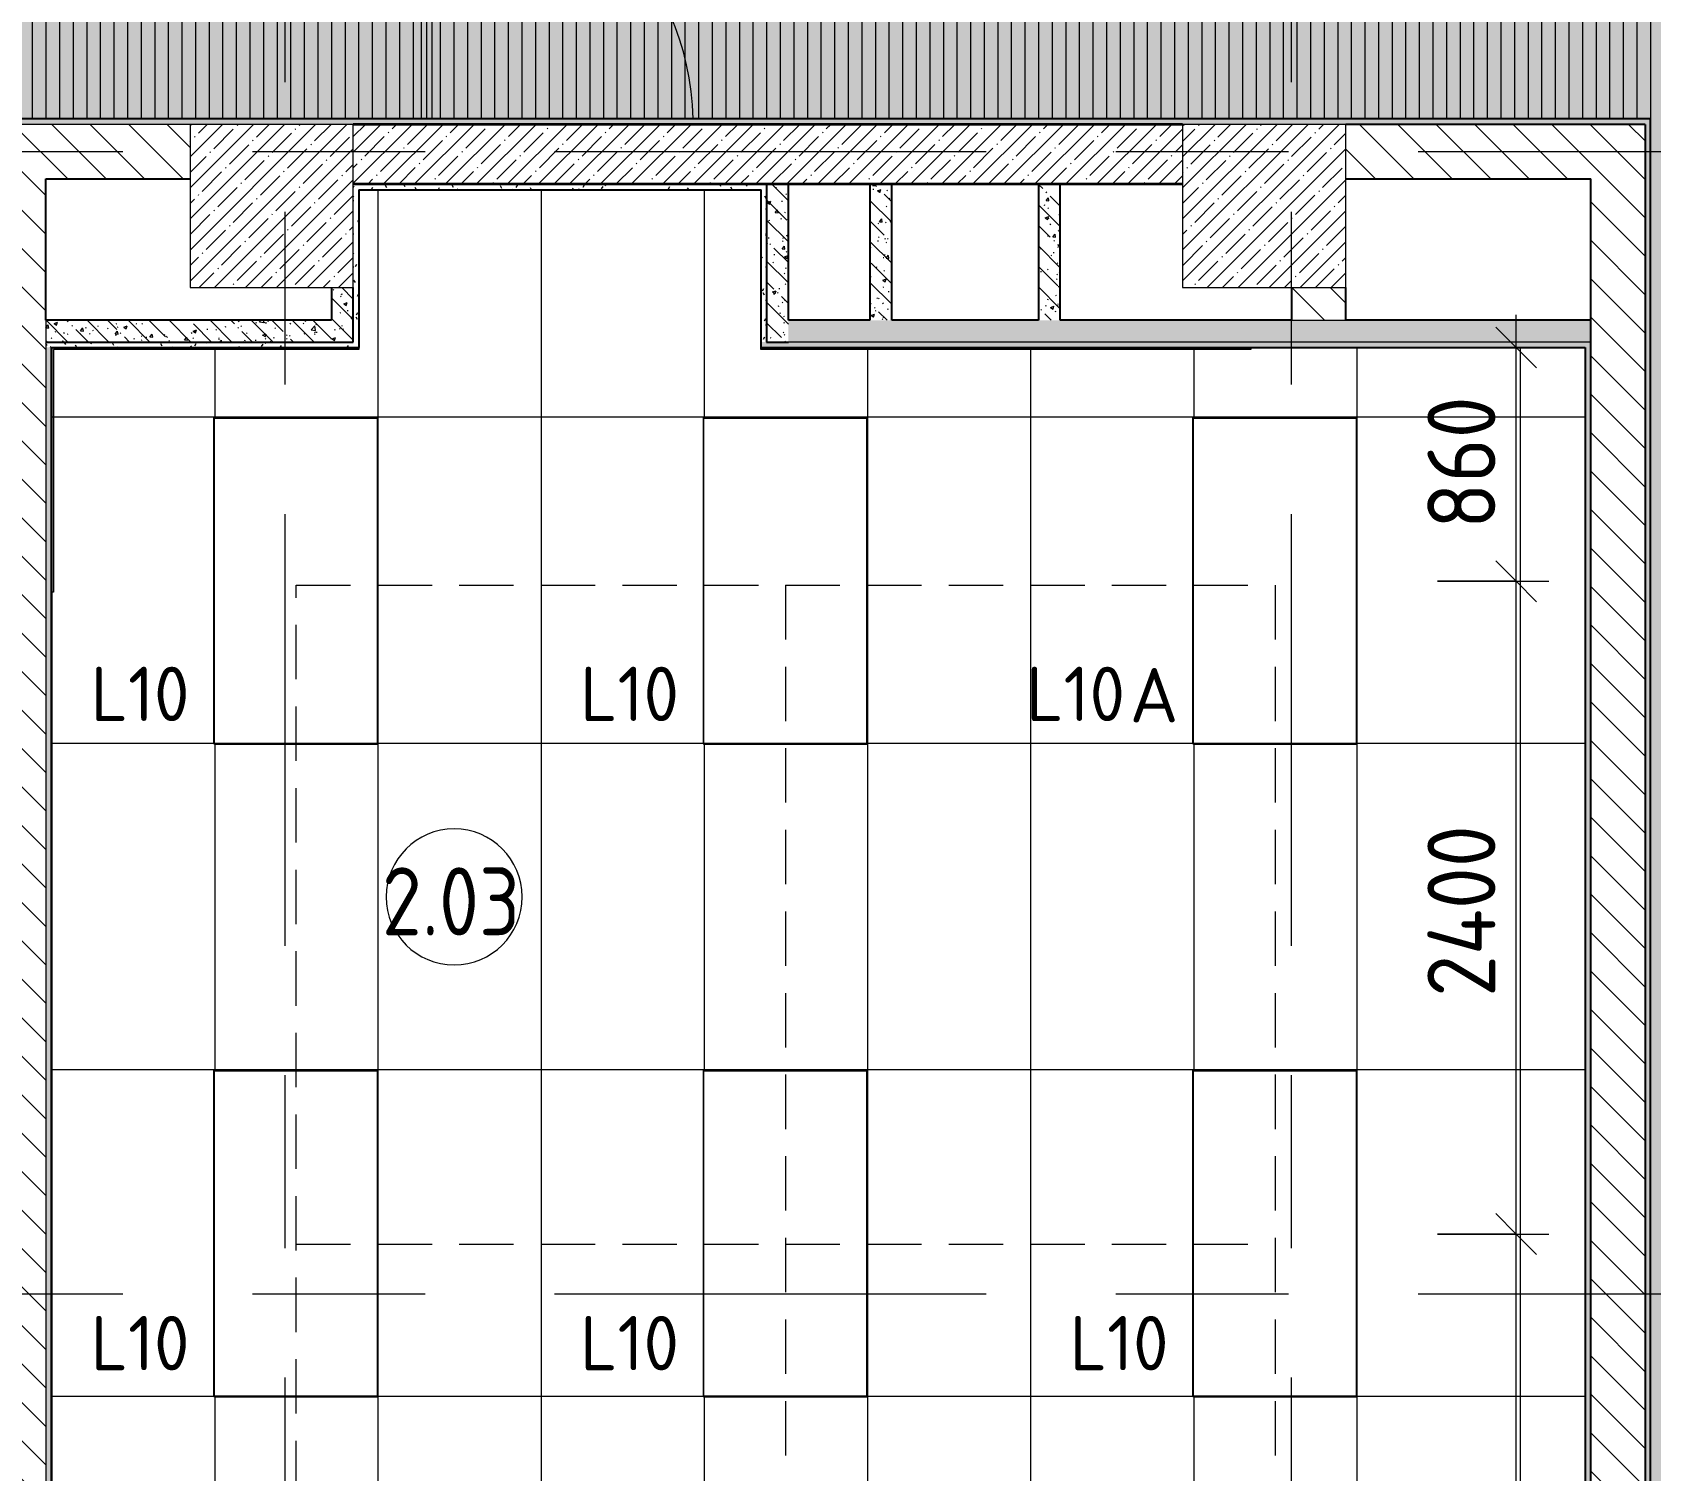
# Model space of a CAD drawing. Header units: millimetres. Extents: x -2911 to 185522, y -8553 to 29000.
# Drawn here: x 24980 to 30930, y 2950 to 8239 of the extents above; entities that cross this region are included whole.
import ezdxf

# ---------------------------------------------------------------- set-up
doc = ezdxf.new("R2010")
doc.units = ezdxf.units.MM
doc.linetypes.add('ADSK_Штрих_ш2 п1', pattern=[300, 200, -100])
doc.linetypes.add('Осевая', pattern=[3175, 635, -476.25, 1587.5, -476.25])
for name, color, linetype, lineweight in [('A-ANNO-DIMS', 7, 'Continuous', 9), ('A-ANNO-DIMS-100', 7, 'Continuous', 9), ('A-AREA-IDEN', 7, 'Continuous', 9), ('A-CLNG-PATT', 7, 'Continuous', 9), ('A-DETL-1', 7, 'ADSK_Штрих_ш2 п1', 9), ('A-DOOR', 7, 'Continuous', 9), ('A-DOOR-1', 7, 'Continuous', 13), ('A-WALL', 7, 'Continuous', 9), ('E-LITE-EQPM-IDEN', 7, 'Continuous', 9), ('I-WALL', 7, 'Continuous', 9), ('S-COLS', 7, 'Continuous', 9), ('Оси-2', 7, 'Осевая', 9)]:
    doc.layers.add(name, color=color, linetype=linetype, lineweight=lineweight)
for name, color, linetype, lineweight, true_color in [('A-ANNO-NOTE', 1, 'Continuous', 9, 0xff0000), ('A-CLNG-1', 7, 'Continuous', 9, 0xc0c0c0), ('A-WALL-1', 7, 'Continuous', 25, 0x3c3c3c), ('A-WALL-3', 7, 'Continuous', 35, 0x3c3c3c), ('A-WALL-FNSH-2', 7, 'Continuous', 13, 0x3c3c3c), ('G-ANNO-TEXT-1', 1, 'Continuous', 9, 0xff0000)]:
    doc.layers.add(name, color=color, linetype=linetype, lineweight=lineweight, true_color=true_color)
doc.layers.add('A-CLNG-PATT-1', color=7, linetype='Continuous', lineweight=9, transparency=1)
doc.styles.add('GOST Common', font='GOST_Common.ttf', dxfattribs={"height": 200})
doc.styles.add('GOST Common_1', font='GOST_Common.ttf', dxfattribs={"width": 0.9, "height": 250})
doc.styles.add('ISOCPEUR', font='isocpeur.ttf', dxfattribs={"width": 0.9, "height": 250})
doc.styles.add('ISOCPEUR_1', font='isocpeur.ttf', dxfattribs={"height": 200})
doc.dimstyles.new('ISO-2_5_0_9К_БОЛЬШОЙ', dxfattribs={"dimscale": 304.8, "dimtxt": 248.995294, "dimasz": 0.492126, "dimexe": 0.393701, "dimexo": 0.984252, "dimgap": 0, "dimtad": 1, "dimdec": 0, "dimrnd": 10, "dimzin": 0, "dimdsep": 46, "dimtxsty": 'ISOCPEUR', "dimblk1": 'OBLIQUE', "dimblk2": 'OBLIQUE', "dimsah": 1, "dimcen": 0.09, "dimdle": 0.393701, "dimazin": 0, "dimtfac": 1, "dimtdec": 4, "dimtix": 1, "dimtmove": 0, "dimatfit": 3, "dimfxl": 1, "dimtvp": 1, "dimtolj": 1, "dimtzin": 0, "dimarcsym": 2})
pattern_1 = [(135, (0, 0), (-70.71068, -70.71068), [])]
pattern_2 = [(135, (0, 0), (-75.43415, -75.43415), [106.68, -17.78, 3.556, -17.78]), (135, (0, 75.39), (-75.43415, -75.43415), []), (50, (0, 0), (127.5292, -11.15758), [13.335, -146.685]), (355, (0, 0), (-24.66966, 133.74), [10.668, -117.348]), (100.451, (10.63, -0.93), (102.85973, 122.5818), [11.333, -124.663]), (46.184, (0, 35.56), (189.75516, -29.4304), [20.002, -220.027]), (96.636, (15.81, 33.1), (166.1822, 173.1996), [17, -186.995]), (351.184, (0, 35.56), (166.1839, 173.1976), [16.002, -176.022]), (21, (17.78, 26.67), (106.13027, -71.58603), [13.335, -146.685]), (326, (17.78, 26.67), (43.2619, 128.93175), [10.668, -117.348]), (71.451, (26.62, 20.7), (149.39198, 57.34505), [11.333, -124.663]), (37.5, (0, 0), (2.16223, 59.18836), [3.353, -112.573, 3.353, -115.773, -117.792]), (37.5, (0, 0), (2.16223, 59.18836), [-235.052, 3.353, -114.44]), (7.5, (0, 0), (46.77386, 70.12615), [3.353, -64.567, 3.353, -109.906, -44.894]), (7.5, (0, 0), (46.77386, 70.12615), [-181.178, 3.353, -41.542]), (327.5, (-39.65, 0), (94.91367, -4.01009), [3.353, -41.097, 3.353, -135.331, -184.023]), (327.5, (-39.65, 0), (94.91367, -4.01009), [-183.134, 3.353, -180.67]), (317.5, (-57.43, 0), (103.69057, 17.79882), [3.353, -54.432, 3.353, -88.748, -130.683]), (317.5, (-57.43, 0), (103.69057, 17.79882), [-149.885, 3.353, -127.33])]
pattern_3 = [(0, (0, 0), (121.92, 30.48), [10.058, -81.382, 10.058, -81.382, -487.68]), (0, (0, 0), (121.92, 30.48), [-182.88, 10.058, -172.822, 10.058, -81.382, -213.36]), (0, (0, 0), (121.92, 30.48), [-457.2, 10.058, -50.902, 10.058, -142.342]), (120, (45.72, 15.24), (-87.356454, 90.345817), [10.058, -81.382, 10.058, -81.382, -487.68]), (120, (45.72, 15.24), (-87.356454, 90.345817), [-182.88, 10.058, -172.822, 10.058, -81.382, -213.36]), (120, (45.72, 15.24), (-87.356454, 90.345817), [-457.2, 10.058, -50.902, 10.058, -142.342]), (240, (60.96, 76.2), (-34.563546, -120.825817), [10.058, -81.382, 10.058, -81.382, -487.68]), (240, (60.96, 76.2), (-34.563546, -120.825817), [-182.88, 10.058, -172.822, 10.058, -81.382, -213.36]), (240, (60.96, 76.2), (-34.563546, -120.825817), [-457.2, 10.058, -50.902, 10.058, -142.342])]

# ---------------------------------------------------------------- blocks, each defined once
blk = doc.blocks.new('BSC_Колонна _Прямоугольная - 600х600-23286269-План расстановки осветительного оборудования 2 этажа в осях 1-12')
at = {"layer": 'S-COLS'}
h = blk.add_hatch(dxfattribs=at)
h.set_pattern_fill('FP_1', color=256, style=0, pattern_type=2)
h.set_pattern_definition([(45, (-29509.74, -7600), (-57.02463, 57.02463), []), (45, (-29452.72, -7600), (-57.02463, 57.02463), [100.806, -20.161, 3.353, -16.808])])
h.paths.add_polyline_path([(-300, -300), (300, -300), (300, 300), (-300, 300)])
for p, q in [((300, 300), (-300, 300)), ((-300, 300), (-300, -300)), ((300, -300), (300, 300)), ((-300, -300), (300, -300))]:
    blk.add_line(p, q, dxfattribs=at)
blk = doc.blocks.new('BSC_Колонна _Прямоугольная - 600х600-V5-План расстановки осветительного оборудования 2 этажа в осях 1-12')
at = {"layer": 'S-COLS'}
h = blk.add_hatch(dxfattribs=at)
h.set_pattern_fill('FP_8', color=256, style=0, pattern_type=2)
h.set_pattern_definition([(45, (-25860, -7600), (-57.02463, 57.02463), []), (45, (-25802.975, -7600), (-57.02463, 57.02463), [100.806, -20.161, 3.353, -16.808])])
h.paths.add_polyline_path([(-300, -300), (300, -300), (300, 300), (-300, 300), (-300, -88.7)])
for p, q in [((300, 300), (-300, 300)), ((-300, 300), (-300, -300)), ((300, -300), (300, 300)), ((-300, -300), (300, -300))]:
    blk.add_line(p, q, dxfattribs=at)
blk = doc.blocks.new('110_Дверь_СКБ_1Ст_Внутренняя1 - Д-4к_п__1100x2100h_Артистические EI30-23985503-План расстановки осветительного оборудования 2 этажа в осях 1-12')
at = {"layer": 'A-DOOR'}
blk.add_arc((-487.5, 110), 1000, 1.20665, 90, dxfattribs=at)
at = {"layer": 'A-DOOR-1'}
for p, q in [((-487.5, 1110), (-487.5, 131)), ((-447.5, 1110), (-487.5, 1110)), ((-447.5, 131), (-447.5, 1110))]:
    blk.add_line(p, q, dxfattribs=at)
blk = doc.blocks.new('Марка_Помещения - Номер-25198446-План расстановки осветительного оборудования 2 этажа в осях 1-12')
at = {"layer": 'A-AREA-IDEN'}
for start, end in [(360, 180), (180, 360)]:
    blk.add_arc((0, 0), 2.5, start, end, dxfattribs=at)
blk = doc.blocks.new('DIMBLOCK71-План расстановки осветительного оборудования 2 этажа в осях 1-12')
at = {"layer": 'A-ANNO-DIMS-100', "lineweight": 20}
for p, q in [((30436.4, 3820.2), (30361.4, 3895.2)), ((30436.4, 3820.2), (30511.4, 3745.2)), ((30436.4, 1420.2), (30361.4, 1495.2)), ((30436.4, 1420.2), (30511.4, 1345.2))]:
    blk.add_line(p, q, dxfattribs=at)
at = {"layer": 'A-ANNO-DIMS-100'}
for p, q in [((30147.1, 3820.2), (30556.4, 3820.2)), ((30436.4, 3820.2), (30147.1, 3820.2)), ((30436.4, 1300.2), (30436.4, 3820.2)), ((30147.1, 1420.2), (30556.4, 1420.2)), ((30436.4, 1420.2), (30147.1, 1420.2))]:
    blk.add_line(p, q, dxfattribs=at)
at = {"layer": 'A-ANNO-DIMS-100', "color": 0, "insert": (30109.8, 2292.2), "char_height": 250, "width": 787.208, "attachment_point": 1, "rotation": 90, "line_spacing_factor": 1.149209, "style": 'ISOCPEUR'}
blk.add_mtext('2400', dxfattribs=at)
blk = doc.blocks.new('_Oblique')
at = {"color": 0, "linetype": 'ByBlock', "lineweight": -2}
blk.add_line((-0.5, -0.5), (0.5, 0.5), dxfattribs=at)
blk = doc.blocks.new('DIMBLOCK72-План расстановки осветительного оборудования 2 этажа в осях 1-12')
at = {"layer": 'A-ANNO-DIMS-100', "lineweight": 20}
for p, q in [((30436.4, 6220.2), (30361.4, 6295.2)), ((30436.4, 6220.2), (30511.4, 6145.2)), ((30436.4, 3820.2), (30361.4, 3895.2)), ((30436.4, 3820.2), (30511.4, 3745.2))]:
    blk.add_line(p, q, dxfattribs=at)
at = {"layer": 'A-ANNO-DIMS-100'}
for p, q in [((30147.1, 6220.2), (30556.4, 6220.2)), ((30436.4, 6220.2), (30147.1, 6220.2)), ((30436.4, 3820.2), (30436.4, 6220.2)), ((30147.1, 3820.2), (30556.4, 3820.2)), ((30436.4, 3820.2), (30147.1, 3820.2))]:
    blk.add_line(p, q, dxfattribs=at)
at = {"layer": 'A-ANNO-DIMS-100', "color": 0, "insert": (30109.8, 4692.2), "char_height": 250, "width": 787.208, "attachment_point": 1, "rotation": 90, "line_spacing_factor": 1.149209, "style": 'ISOCPEUR'}
blk.add_mtext('2400', dxfattribs=at)
blk = doc.blocks.new('DIMBLOCK73-План расстановки осветительного оборудования 2 этажа в осях 1-12')
at = {"layer": 'A-ANNO-DIMS-100', "lineweight": 20}
for p, q in [((30436.4, 7080), (30361.4, 7155)), ((30436.4, 7080), (30511.4, 7005)), ((30436.4, 6220.2), (30361.4, 6295.2)), ((30436.4, 6220.2), (30511.4, 6145.2))]:
    blk.add_line(p, q, dxfattribs=at)
at = {"layer": 'A-ANNO-DIMS-100'}
for p, q in [((30436.4, 6220.2), (30436.4, 7200)), ((30630.3, 7080), (30316.4, 7080)), ((30436.4, 7080), (30630.3, 7080)), ((30147.1, 6220.2), (30556.4, 6220.2)), ((30436.4, 6220.2), (30147.1, 6220.2))]:
    blk.add_line(p, q, dxfattribs=at)
at = {"layer": 'A-ANNO-DIMS-100', "color": 0, "insert": (30109.8, 6413.1), "char_height": 250, "width": 568.858, "attachment_point": 1, "rotation": 90, "line_spacing_factor": 1.149209, "style": 'ISOCPEUR'}
blk.add_mtext('860', dxfattribs=at)

msp = doc.modelspace()

# ---------------------------------------------------------------- hatches: boundary and pattern name
at = {"layer": 'A-CLNG-PATT'}
h = msp.add_hatch(dxfattribs=at)
h.set_pattern_fill('FP_58', color=256, style=0, pattern_type=2)
h.set_pattern_definition([(90, (29280.914, 12844.014), (-50, 3e-15), [])])
h.paths.add_polyline_path([(32616.9604, 141), (32989, 141), (32989, 521), (33631, 521), (33631, 141), (35468.9999, 141), (35468.9999, 521), (35911, 521), (35911, 141), (37969, 141), (37969, 421), (38249, 421), (38249, 5249), (37189, 5249), (37189, 7921), (38282.6518, 7921), (38282.6518, 10679), (37969, 10679), (37969, 11221), (38249, 11221), (38249, 11476.6868), (37982.6518, 11609.8609), (38249, 11743.0349), (38249, 14980), (34231, 14980), (34231, 13759), (20231, 13759), (20231, 10880), (20250, 10880), (20250, 10830), (20231, 10830), (20231, 10325.4487), (20250, 10325.4487), (20250, 10275.4487), (20231, 10275.4487), (20231, 8530.4487), (20250, 8530.4487), (20250, 8480.4487), (20231, 8480.4487), (20231, 7970), (20250, 7970), (20250, 7921), (30931, 7921), (30931, 141), (31398.5058, 141)])
h.paths.add_polyline_path([(33310, 7089.7359), (33226.1877, 7096.9759), (33150.0237, 7115.6611), (33073.8809, 7148.087), (33009.127, 7187.9967), (32945.2477, 7243.8033), (32894.6919, 7304.1471), (32854.6505, 7370.0371), (32823.2771, 7448.288), (32805.7178, 7523.9932), (32799.8721, 7601.7302), (32807.0058, 7683.9369), (32825.6611, 7759.9763), (32856.2424, 7833.109), (32897.9967, 7900.8729), (32949.8959, 7961.4151), (33015.5872, 8016.1906), (33082.3363, 8056.3019), (33157.5776, 8086.5523), (33233.6186, 8104.2527), (33311.6493, 8110.1343), (33393.9369, 8102.9942), (33469.9763, 8084.3389), (33546.938, 8051.4112), (33613.0668, 8010.1295), (33673.8306, 7957.2759), (33726.4522, 7893.9858), (33766.4545, 7827.2951), (33795.9293, 7755.0173), (33814.0506, 7678.9492), (33819.764, 7593.6469), (33812.9942, 7516.0631), (33794.3389, 7440.0237), (33763.7576, 7366.891), (33722.0033, 7299.1271), (33665.4435, 7234.6044), (33606.1431, 7184.8698), (33539.5706, 7144.488), (33467.3606, 7114.6333), (33388.5945, 7095.9215), (33310.4989, 7089.7752)])
h.paths.add_polyline_path([(33310, 7090.7359), (33391.2865, 7097.3948), (33467.6802, 7115.7891), (33546.5422, 7149.5155), (33612.5865, 7190.7713), (33671.7382, 7241.8093), (33723.3428, 7302.848), (33766.4109, 7375.2046), (33795.5651, 7447.7364), (33813.2833, 7524.0073), (33819.0953, 7602.1442), (33812.8592, 7680.2285), (33794.2109, 7757.6803), (33763.4794, 7831.655), (33721.1108, 7900.3829), (33664.5016, 7964.889), (33609.2773, 8012.0394), (33535.1234, 8056.275), (33463.2844, 8085.3201), (33387.0522, 8103.1999), (33308.9279, 8109.1797), (33226.1877, 8101.9989), (33152.3197, 8084.2109), (33078.3449, 8053.4794), (33010.0743, 8011.5013), (32949.1888, 7959.2762), (32894.4471, 7893.5456), (32854.1989, 7826.2677), (32824.71, 7753.4098), (32806.8834, 7678.1113), (32800.7359, 7600), (32807.6487, 7517.6558), (32826.078, 7441.6221), (32856.5206, 7368.345), (32898.4987, 7300.0743), (32950.7238, 7239.1888), (33013.3968, 7186.3209), (33082.8639, 7144.5586), (33158.7579, 7114.1896), (33235.0671, 7096.6333), (33309.5497, 7090.7714)])
h.paths.add_polyline_path([(33310, 7100), (33226.1877, 7107.4991), (33152.3197, 7125.7855), (33077.1115, 7158.1081), (33010.6621, 7200.1422), (32953.6695, 7249.6982), (32902.0441, 7311.733), (32863.2836, 7375.9336), (32834.4717, 7445.4915), (32816.139, 7521.9957), (32810, 7600), (32816.5037, 7679.6665), (32835.6575, 7757.3713), (32867.074, 7831.2011), (32910.1422, 7899.3379), (32956.4466, 7953.5534), (33016.1074, 8004.5085), (33083.0047, 8045.5033), (33155.4915, 8075.5283), (33231.7827, 8093.8442), (33310.0146, 8099.9989), (33389.8229, 8093.4587), (33467.6802, 8074.2145), (33541.655, 8042.6477), (33609.3379, 7999.8578), (33664.5016, 7952.4432), (33714.5085, 7893.8926), (33757.7724, 7821.5169), (33785.5282, 7754.5085), (33803.8441, 7678.2172), (33809.9954, 7599.9416), (33803.4962, 7520.3336), (33783.8679, 7441.483), (33752.9259, 7368.799), (33709.8578, 7300.6621), (33663.5534, 7246.4466), (33603.8926, 7195.4915), (33530.8014, 7151.9312), (33458.2181, 7122.9616), (33388.2172, 7106.1558), (33310.1314, 7100.0103)])
h = msp.add_hatch(dxfattribs=at)
h.set_pattern_fill('FP_52', color=256, style=0, pattern_type=2)
h.set_pattern_definition([(270, (25051, 3224), (600, 4e-14), []), (0, (25051, 3224), (0, 1200), [])])
h.paths.add_polyline_path([(30689, 521), (30690, 521), (30690, 7080), (27660.0001, 7080), (27659.0001, 7660), (26180, 7659), (26180, 7080), (25050, 7080), (25050, 521), (30180.0512, 521)])
h.paths.add_polyline_path([(29847.309, 824.0947), (29247.309, 824.0947), (29247.309, 2024.0947), (29847.309, 2024.0947)])
h.paths.add_polyline_path([(27447.309, 824.0947), (27447.309, 2024.0947), (28047.309, 2024.0947), (28047.309, 824.0947)])
h.paths.add_polyline_path([(26247.309, 824.0947), (25647.309, 824.0947), (25647.309, 2024.0947), (26247.309, 2024.0947), (26247.309, 1232.6234)])
h.paths.add_polyline_path([(29847.309, 3224.0947), (29247.309, 3224.0947), (29247.309, 4424.0947), (29847.309, 4424.0947), (29847.309, 4371.9668)])
h.paths.add_polyline_path([(27447.309, 3224.0947), (27447.309, 4424.0947), (28047.309, 4424.0947), (28047.309, 3224.0947)])
h.paths.add_polyline_path([(26247.309, 3224.0947), (25647.309, 3224.0947), (25647.309, 4424.0947), (26247.309, 4424.0947), (26247.309, 4371.9668)])
h.paths.add_polyline_path([(29847.309, 5624.0947), (29247.309, 5624.0947), (29247.309, 6824.0947), (29847.309, 6824.0947), (29847.309, 6464.8623)])
h.paths.add_polyline_path([(27447.309, 5624.0947), (27447.309, 6824.0947), (28047.309, 6824.0947), (28047.309, 5624.0947)])
h.paths.add_polyline_path([(25647.309, 5624.0947), (25647.309, 6824.0947), (26247.309, 6824.0947), (26247.309, 5624.0947)])
at = {"layer": 'A-CLNG-PATT-1'}
h = msp.add_hatch(color=256, dxfattribs=at)
h.paths.add_polyline_path([(32989, 141), (32989, 521), (33631, 521), (33631, 141), (35468.9999, 141), (35468.9999, 521), (35911, 521), (35911, 141), (37969, 141), (37969, 421), (38249, 421), (38249, 5249), (37189, 5249), (37189, 7921), (38282.6518, 7921), (38282.6518, 10679), (37969, 10679), (37969, 11221), (38249, 11221), (38249, 11476.6868), (37982.6518, 11609.8609), (38249, 11743.0349), (38249, 14980), (34231, 14980), (34231, 13759), (20231, 13759), (20231, 10880), (20250, 10880), (20250, 10830), (20231, 10830), (20231, 10325.4487), (20250, 10325.4487), (20250, 10275.4487), (20231, 10275.4487), (20231, 8530.4487), (20250, 8530.4487), (20250, 8480.4487), (20231, 8480.4487), (20231, 7970), (20250, 7970), (20250, 7921), (30931, 7921), (30931, 141), (32616.9604, 141)])
h.paths.add_polyline_path([(33310, 7089.7359), (33226.1877, 7096.9759), (33150.0237, 7115.6611), (33073.8809, 7148.087), (33009.127, 7187.9967), (32945.2477, 7243.8033), (32893.4906, 7306.1074), (32853.4212, 7373.0048), (32823.2771, 7448.288), (32805.7178, 7523.9932), (32799.8721, 7601.7302), (32807.0058, 7683.9369), (32825.6611, 7759.9763), (32856.2424, 7833.109), (32897.9967, 7900.8729), (32949.8959, 7961.4151), (33016.1074, 8016.5094), (33083.0047, 8056.5788), (33157.5776, 8086.5523), (33233.6186, 8104.2527), (33311.6493, 8110.1343), (33393.9369, 8102.9942), (33469.9763, 8084.3389), (33546.938, 8051.4112), (33613.0668, 8010.1295), (33673.8306, 7957.2759), (33726.5094, 7893.8926), (33766.5787, 7826.9953), (33796.0514, 7754.5085), (33814.1082, 7678.2172), (33819.764, 7593.6469), (33812.9942, 7516.0631), (33794.3389, 7440.0237), (33763.7576, 7366.891), (33722.0033, 7299.1271), (33665.4435, 7234.6044), (33603.8926, 7183.4906), (33536.9952, 7143.4212), (33464.5085, 7113.9486), (33388.2172, 7095.8918), (33310.4989, 7089.7752)])
h.paths.add_polyline_path([(33310, 7090.7359), (33391.2865, 7097.3948), (33467.6802, 7115.7891), (33546.5422, 7149.5155), (33612.5865, 7190.7713), (33671.7382, 7241.8093), (33725.3401, 7306.1074), (33766.4109, 7375.2046), (33795.5651, 7447.7364), (33813.2833, 7524.0073), (33819.0953, 7602.1442), (33812.9566, 7679.8229), (33794.2109, 7757.6803), (33763.4794, 7831.655), (33721.1108, 7900.3829), (33664.5016, 7964.889), (33603.8926, 8015.3402), (33535.1234, 8056.275), (33463.2844, 8085.3201), (33387.0522, 8103.1999), (33308.9279, 8109.1797), (33226.1877, 8101.9989), (33152.3197, 8084.2109), (33078.3449, 8053.4794), (33010.0743, 8011.5013), (32949.1888, 7959.2762), (32894.4471, 7893.5456), (32854.1989, 7826.2677), (32823.944, 7750.2191), (32806.8834, 7678.1113), (32801.065, 7595.8188), (32807.0434, 7520.1771), (32826.078, 7441.6221), (32856.5206, 7368.345), (32898.4987, 7300.0743), (32950.7238, 7239.1888), (33016.1074, 7184.6598), (33083.0047, 7144.5003), (33158.7579, 7114.1896), (33235.0671, 7096.6333), (33309.5497, 7090.7714)])
h.paths.add_polyline_path([(33310, 7100), (33226.1877, 7107.4991), (33152.3197, 7125.7855), (33077.1115, 7158.1081), (33010.6621, 7200.1422), (32953.6695, 7249.6982), (32902.0441, 7311.733), (32863.2836, 7375.9336), (32834.4717, 7445.4915), (32816.139, 7521.9957), (32810, 7600), (32816.5037, 7679.6665), (32835.6575, 7757.3713), (32867.074, 7831.2011), (32910.1422, 7899.3379), (32956.4466, 7953.5534), (33016.1074, 8004.5085), (33083.0047, 8045.5033), (33155.4915, 8075.5283), (33231.7827, 8093.8442), (33310.0146, 8099.9989), (33389.8229, 8093.4587), (33467.6802, 8074.2145), (33541.655, 8042.6477), (33609.3379, 7999.8578), (33664.5016, 7952.4432), (33714.5085, 7893.8926), (33757.7724, 7821.5169), (33785.5282, 7754.5085), (33803.8441, 7678.2172), (33809.9954, 7599.9416), (33803.4962, 7520.3336), (33783.8679, 7441.483), (33752.9259, 7368.799), (33709.8578, 7300.6621), (33663.5534, 7246.4466), (33603.8926, 7195.4915), (33530.8014, 7151.9312), (33458.2181, 7122.9616), (33388.2172, 7106.1558), (33310.1314, 7100.0103)])
at = {"layer": 'I-WALL'}
h = msp.add_hatch(dxfattribs=at)
h.set_pattern_fill('FP_48', color=256, style=0, pattern_type=2)
h.set_pattern_definition(pattern_3)
h.paths.add_polyline_path([(30910, 7900), (30930, 7900), (30930, 7920), (20210, 7920), (20210, 7900), (30789.2785, 7900)])
h = msp.add_hatch(dxfattribs=at)
h.set_pattern_fill('FP_11', color=256, style=0, pattern_type=2)
h.set_pattern_definition(pattern_1)
h.paths.add_polyline_path([(24810, 7700), (25560, 7700), (25560, 7900), (22510, 7900), (22510, 7700), (24087.778, 7700)])
h = msp.add_hatch(dxfattribs=at)
h.set_pattern_fill('FP_13', color=256, style=0, pattern_type=2)
h.set_pattern_definition([(45, (0, 0), (-57.02463, 57.02463), []), (45, (57.025, 0), (-57.02463, 57.02463), [100.806, -20.161, 3.353, -16.808])])
h.paths.add_polyline_path([(29209.7435, 7680), (29209.7435, 7900), (26160, 7900), (26160, 7680), (28961.5965, 7680)])
h = msp.add_hatch(dxfattribs=at)
h.set_pattern_fill('FP_11', color=256, style=0, pattern_type=2)
h.set_pattern_definition(pattern_1)
h.paths.add_polyline_path([(30180.0512, 7700), (30910, 7700), (30910, 7900), (29809.7435, 7900), (29809.7435, 7700)])
h = msp.add_hatch(dxfattribs=at)
h.set_pattern_fill('FP_48', color=256, style=0, pattern_type=2)
h.set_pattern_definition(pattern_3)
h.paths.add_polyline_path([(30930, 120), (30930, 7900), (30910, 7900), (30910, 120)])
h = msp.add_hatch(dxfattribs=at)
h.set_pattern_fill('FP_11', color=256, style=0, pattern_type=2)
h.set_pattern_definition(pattern_1)
h.paths.add_polyline_path([(24830, 120), (25030, 120), (25030, 7700), (24830, 7700), (24830, 140)])
h = msp.add_hatch(dxfattribs=at)
h.set_pattern_fill('FP_48', color=256, style=0, pattern_type=2)
h.set_pattern_definition(pattern_3)
h.paths.add_polyline_path([(26180, 7080), (26180, 7680), (26160, 7680), (26160, 7080)])
h = msp.add_hatch(dxfattribs=at)
h.set_pattern_fill('FP_48', color=256, style=0, pattern_type=2)
h.set_pattern_definition(pattern_3)
h.paths.add_polyline_path([(27659.0001, 7660), (27660.0001, 7660), (27660.0001, 7680), (26180, 7680), (26180, 7660), (26524.6873, 7660)])
h = msp.add_hatch(dxfattribs=at)
h.set_pattern_fill('FP_48', color=256, style=0, pattern_type=2)
h.set_pattern_definition(pattern_3)
h.paths.add_polyline_path([(27660.0001, 7100), (27680.0001, 7100), (27680.0001, 7680), (27660.0001, 7680), (27660.0001, 7511.3101)])
h = msp.add_hatch(dxfattribs=at)
h.set_pattern_fill('FP_22', color=256, style=0, pattern_type=2)
h.set_pattern_definition(pattern_2)
h.paths.add_polyline_path([(27680.0001, 7100), (27760.0001, 7100), (27760.0001, 7680), (27680.0001, 7680), (27680.0001, 7511.3101)])
h = msp.add_hatch(dxfattribs=at)
h.set_pattern_fill('FP_22', color=256, style=0, pattern_type=2)
h.set_pattern_definition(pattern_2)
h.paths.add_polyline_path([(28140.0001, 7180), (28140.0001, 7680), (28060.0001, 7680), (28060.0001, 7180)])
h = msp.add_hatch(dxfattribs=at)
h.set_pattern_fill('FP_22', color=256, style=0, pattern_type=2)
h.set_pattern_definition(pattern_2)
h.paths.add_polyline_path([(28759.7435, 7180), (28759.7435, 7680), (28679.7435, 7680), (28679.7435, 7180)])
h = msp.add_hatch(dxfattribs=at)
h.set_pattern_fill('FP_11', color=256, style=0, pattern_type=2)
h.set_pattern_definition(pattern_1)
h.paths.add_polyline_path([(30710, 120), (30910, 120), (30910, 7700), (30710, 7700), (30710, 140)])
h = msp.add_hatch(dxfattribs=at)
h.set_pattern_fill('FP_22', color=256, style=0, pattern_type=2)
h.set_pattern_definition(pattern_2)
h.paths.add_polyline_path([(26160, 7100), (26160, 7300), (26080, 7300), (26080, 7100)])
h = msp.add_hatch(dxfattribs=at)
h.set_pattern_fill('FP_11', color=256, style=0, pattern_type=2)
h.set_pattern_definition(pattern_1)
h.paths.add_polyline_path([(29809.7435, 7180), (29809.7435, 7300), (29609.7435, 7300), (29609.7435, 7180)])
h = msp.add_hatch(dxfattribs=at)
h.set_pattern_fill('FP_22', color=256, style=0, pattern_type=2)
h.set_pattern_definition(pattern_2)
h.paths.add_polyline_path([(26080, 7100), (26080, 7180), (25030, 7180), (25030, 7100), (25306.2326, 7100)])
h = msp.add_hatch(dxfattribs=at)
h.set_pattern_fill('FP_22', color=256, style=0, pattern_type=2)
h.set_pattern_definition(pattern_2)
h.paths.add_polyline_path([(30710, 7100), (30710, 7180), (27760.0001, 7180), (27760.0001, 7100), (30690, 7100)])
h = msp.add_hatch(dxfattribs=at)
h.set_pattern_fill('FP_48', color=256, style=0, pattern_type=2)
h.set_pattern_definition(pattern_3)
h.paths.add_polyline_path([(26160, 7080), (26160, 7100), (25030, 7100), (25030, 7080), (25306.2326, 7080)])
h = msp.add_hatch(dxfattribs=at)
h.set_pattern_fill('FP_48', color=256, style=0, pattern_type=2)
h.set_pattern_definition(pattern_3)
h.paths.add_polyline_path([(30690, 7080), (30690, 7100), (27660.0001, 7100), (27660.0001, 7080), (30180.0512, 7080)])
h = msp.add_hatch(dxfattribs=at)
h.set_pattern_fill('FP_48', color=256, style=0, pattern_type=2)
h.set_pattern_definition(pattern_3)
h.paths.add_polyline_path([(30690, 120), (30710, 120), (30710, 7100), (30690, 7100), (30690, 186.1757)])
h = msp.add_hatch(dxfattribs=at)
h.set_pattern_fill('FP_48', color=256, style=0, pattern_type=2)
h.set_pattern_definition(pattern_3)
h.paths.add_polyline_path([(25050, 120), (25050, 7080), (25030, 7080), (25030, 120)])

# ---------------------------------------------------------------- linework, layer by layer
at = {"layer": 'A-ANNO-NOTE'}
for p, q in [((25649.6485, 5620.2209), (25649.6485, 6820.2209)), ((25649.6485, 6820.2209), (26249.6485, 6820.2209)), ((26249.6485, 6820.2209), (26249.6485, 5620.2209)), ((27449.6485, 5620.2209), (27449.6485, 6820.2209)), ((27449.6485, 6820.2209), (28049.6485, 6820.2209)), ((28049.6485, 6820.2209), (28049.6485, 5620.2209)), ((29249.6485, 5620.2209), (29249.6485, 6820.2209)), ((29249.6485, 6820.2209), (29849.6485, 6820.2209)), ((29849.6485, 6820.2209), (29849.6485, 5620.2209)), ((26249.6485, 5620.2209), (25649.6485, 5620.2209)), ((28049.6485, 5620.2209), (27449.6485, 5620.2209)), ((29849.6485, 5620.2209), (29249.6485, 5620.2209)), ((25649.6485, 3220.2209), (25649.6485, 4420.2209)), ((25649.6485, 4420.2209), (26249.6485, 4420.2209)), ((26249.6485, 4420.2209), (26249.6485, 3220.2209)), ((27449.6485, 3220.2209), (27449.6485, 4420.2209)), ((27449.6485, 4420.2209), (28049.6485, 4420.2209)), ((28049.6485, 4420.2209), (28049.6485, 3220.2209)), ((29249.6485, 3220.2209), (29249.6485, 4420.2209)), ((29249.6485, 4420.2209), (29849.6485, 4420.2209)), ((29849.6485, 4420.2209), (29849.6485, 3220.2209)), ((26249.6485, 3220.2209), (25649.6485, 3220.2209)), ((28049.6485, 3220.2209), (27449.6485, 3220.2209)), ((29849.6485, 3220.2209), (29249.6485, 3220.2209))]:
    msp.add_line(p, q, dxfattribs=at)
at = {"layer": 'A-CLNG-1'}
for p, q in [((20250, 7921), (30930, 7921)), ((25647.309, 5624.0947), (25647.309, 6824.0947)), ((25647.309, 6824.0947), (26247.309, 6824.0947)), ((26247.309, 6824.0947), (26247.309, 5624.0947)), ((27447.309, 5624.0947), (27447.309, 6824.0947)), ((27447.309, 6824.0947), (28047.309, 6824.0947)), ((28047.309, 6824.0947), (28047.309, 5624.0947)), ((29247.309, 5624.0947), (29247.309, 6824.0947)), ((29247.309, 6824.0947), (29847.309, 6824.0947)), ((29847.309, 6824.0947), (29847.309, 5624.0947)), ((26247.309, 5624.0947), (25647.309, 5624.0947)), ((28047.309, 5624.0947), (27447.309, 5624.0947)), ((29847.309, 5624.0947), (29247.309, 5624.0947)), ((25647.309, 3224.0947), (25647.309, 4424.0947)), ((25647.309, 4424.0947), (26247.309, 4424.0947)), ((26247.309, 4424.0947), (26247.309, 3224.0947)), ((27447.309, 3224.0947), (27447.309, 4424.0947)), ((27447.309, 4424.0947), (28047.309, 4424.0947)), ((28047.309, 4424.0947), (28047.309, 3224.0947)), ((29247.309, 3224.0947), (29247.309, 4424.0947)), ((29247.309, 4424.0947), (29847.309, 4424.0947)), ((29847.309, 4424.0947), (29847.309, 3224.0947)), ((26247.309, 3224.0947), (25647.309, 3224.0947)), ((28047.309, 3224.0947), (27447.309, 3224.0947)), ((29847.309, 3224.0947), (29247.309, 3224.0947))]:
    msp.add_line(p, q, dxfattribs=at)
at = {"layer": 'A-DETL-1'}
for p, q in [((25949.6485, 6206.2798), (29549.6485, 6206.2798)), ((25949.6485, 1359.8595), (25949.6485, 6206.2798)), ((27749.6485, 6206.2798), (27749.6485, 1359.8595)), ((29549.6485, 6206.2798), (29549.6485, 1359.8595)), ((25949.6485, 3783.0697), (29549.6485, 3783.0697))]:
    msp.add_line(p, q, dxfattribs=at)
at = {"layer": 'A-WALL'}
for p, q in [((25560, 7900), (22510, 7900)), ((25030, 7180), (25030, 120)), ((29609.7435, 7180), (29809.7435, 7180)), ((30710, 7100), (27760.0001, 7100))]:
    msp.add_line(p, q, dxfattribs=at)
at = {"layer": 'A-WALL-1'}
for p, q in [((30930, 7920), (1270, 7920)), ((30930, 120), (30930, 7920)), ((30910, 7900), (29809.7435, 7900)), ((30910, 7900), (30910, 100)), ((25030, 7180), (25030, 7700)), ((25030, 7700), (25560, 7700)), ((27680.0001, 7680), (27680.0001, 7100)), ((27760.0001, 7180), (27760.0001, 7680)), ((28060.0001, 7680), (28060.0001, 7180)), ((28140.0001, 7180), (28140.0001, 7680)), ((28679.7435, 7680), (28679.7435, 7180)), ((28759.7435, 7180), (28759.7435, 7680)), ((29809.7435, 7700), (30710, 7700)), ((30710, 100), (30710, 7700)), ((26180, 7660), (27660.0001, 7660)), ((26180, 7660), (26180, 7080)), ((27660.0001, 7080), (27660.0001, 7660)), ((26080, 7300), (26080, 7180)), ((26160, 7100), (26160, 7300)), ((29609.7435, 7300), (29609.7435, 7180)), ((29809.7435, 7180), (29809.7435, 7300)), ((26080, 7180), (25030, 7180)), ((28060.0001, 7180), (27760.0001, 7180)), ((28679.7435, 7180), (28140.0001, 7180)), ((29609.7435, 7180), (28759.7435, 7180)), ((30710, 7180), (29809.7435, 7180)), ((25030, 7100), (26160, 7100)), ((27680.0001, 7100), (27760.0001, 7100)), ((25050, 7080), (26180, 7080)), ((25050, 140), (25050, 7080)), ((27660.0001, 7080), (30690, 7080)), ((30690, 7080), (30690, 120))]:
    msp.add_line(p, q, dxfattribs=at)
at = {"layer": 'A-WALL-3'}
for p, q in [((29209.7435, 7900), (26160, 7900)), ((29209.7435, 7680), (26160, 7680))]:
    msp.add_line(p, q, dxfattribs=at)
at = {"layer": 'A-WALL-FNSH-2'}
for p, q in [((26181, 7659), (26180, 7659)), ((26181, 7079), (26181, 7659)), ((27659.0001, 7660), (27659.0001, 7080)), ((26180, 7080), (26180, 7079)), ((26180, 7079), (26181, 7079)), ((27659.0001, 7080), (27660.0001, 7080))]:
    msp.add_line(p, q, dxfattribs=at)
at = {"layer": 'I-WALL'}
for p, q in [((30931, 7921), (30930, 7921)), ((27659.0001, 7659), (26181, 7659)), ((25051, 7079), (25051, 141.7751)), ((26180, 7079), (25051, 7079)), ((26181, 7072), (25058, 7072)), ((25058, 7072), (25058, 6180)), ((26181, 7079), (26181, 7072)), ((27659.0001, 7079), (27659.0001, 7080)), ((30689, 7079), (27659.0001, 7079)), ((27659.0001, 7072), (27659.0001, 7078.7968)), ((29460.0001, 7072), (27659.0001, 7072)), ((27659.5001, 7079.3984), (27659.5001, 7072)), ((27660.0001, 7080), (27660.0001, 7072)), ((29460.0001, 7079), (29460.0001, 7072)), ((30689, 7080), (30689, 521)), ((25058, 6180), (25051, 6180))]:
    msp.add_line(p, q, dxfattribs=at)
at = {"layer": 'Оси-2'}
for p, q in [((25910, 593.7414), (25910, 24898.0711)), ((29610, 593.7414), (29610, 24898.0711)), ((389, 7800), (36260, 7800)), ((389, 3600), (36260, 3600))]:
    msp.add_line(p, q, dxfattribs=at)

# ---------------------------------------------------------------- block references
at = {"layer": 'A-AREA-IDEN', "xscale": 99.99999999999993, "yscale": 99.99999999999993, "zscale": 99.99999999999993}
msp.add_blockref('Марка_Помещения - Номер-25198446-План расстановки осветительного оборудования 2 этажа в осях 1-12', (26531.1712, 5059.682), dxfattribs=at)
at = {"layer": 'A-DOOR'}
msp.add_blockref('110_Дверь_СКБ_1Ст_Внутренняя1 - Д-4к_п__1100x2100h_Артистические EI30-23985503-План расстановки осветительного оборудования 2 этажа в осях 1-12', (26897.5, 7790), dxfattribs=at)
at = {"layer": 'S-COLS'}
for name, p in [('BSC_Колонна _Прямоугольная - 600х600-V5-План расстановки осветительного оборудования 2 этажа в осях 1-12', (25860, 7600)), ('BSC_Колонна _Прямоугольная - 600х600-23286269-План расстановки осветительного оборудования 2 этажа в осях 1-12', (29509.7435, 7600))]:
    msp.add_blockref(name, p, dxfattribs=at)

# ---------------------------------------------------------------- texts
at = {"layer": 'A-AREA-IDEN', "insert": (26265.438, 5168.2413), "char_height": 250, "width": 663.79725, "attachment_point": 1, "style": 'GOST Common_1'}
msp.add_mtext('2.03', dxfattribs=at)
at = {"layer": 'E-LITE-EQPM-IDEN', "char_height": 200, "width": 472.995625, "attachment_point": 1, "style": 'GOST Common'}
for insert in [(25194.3573, 5906.1656), (26994.3573, 5906.1656), (28634.3573, 5906.1656), (25194.3573, 3519.0175), (26994.3573, 3519.0175), (28794.3573, 3519.0175)]:
    msp.add_mtext('L10', dxfattribs=dict(at, insert=insert))
at = {"layer": 'G-ANNO-TEXT-1', "insert": (29014.6475, 5901.3476), "char_height": 200, "width": 224.4725, "attachment_point": 1, "style": 'ISOCPEUR_1'}
msp.add_mtext('\\fISOCPEUR|b0|i0|c204|p34|;А', dxfattribs=at)

# ---------------------------------------------------------------- dimensions: what is measured, and where the dimension line sits
at = {"layer": 'A-ANNO-DIMS'}
for base, p1, p2, override, picture, middle in [((30436.3685, 7080), (29847.1485, 6220.2209), (30330.3025, 7080), {"dimpost": '<>', "dimfxl": 986.234223}, 'DIMBLOCK73-План расстановки осветительного оборудования 2 этажа в осях 1-12', (30311.3685, 6650.1104)), ((30436.3685, 6220.2209), (29847.1485, 3820.2209), (29847.1485, 6220.2209), {"dimpost": '<>', "dimfxl": 2400}, 'DIMBLOCK72-План расстановки осветительного оборудования 2 этажа в осях 1-12', (30311.3685, 5020.2209)), ((30436.3685, 3820.2209), (29847.1485, 1420.2209), (29847.1485, 3820.2209), {"dimpost": '<>', "dimfxl": 2400}, 'DIMBLOCK71-План расстановки осветительного оборудования 2 этажа в осях 1-12', (30311.3685, 2620.2209))]:
    dim = msp.add_linear_dim(base=base, p1=p1, p2=p2, angle=90, dimstyle='ISO-2_5_0_9К_БОЛЬШОЙ', override=override, dxfattribs=at)
    dim.commit()
    dim.dimension.update_dxf_attribs({"geometry": picture, "text_midpoint": middle})

doc.saveas('drawing.dxf')
